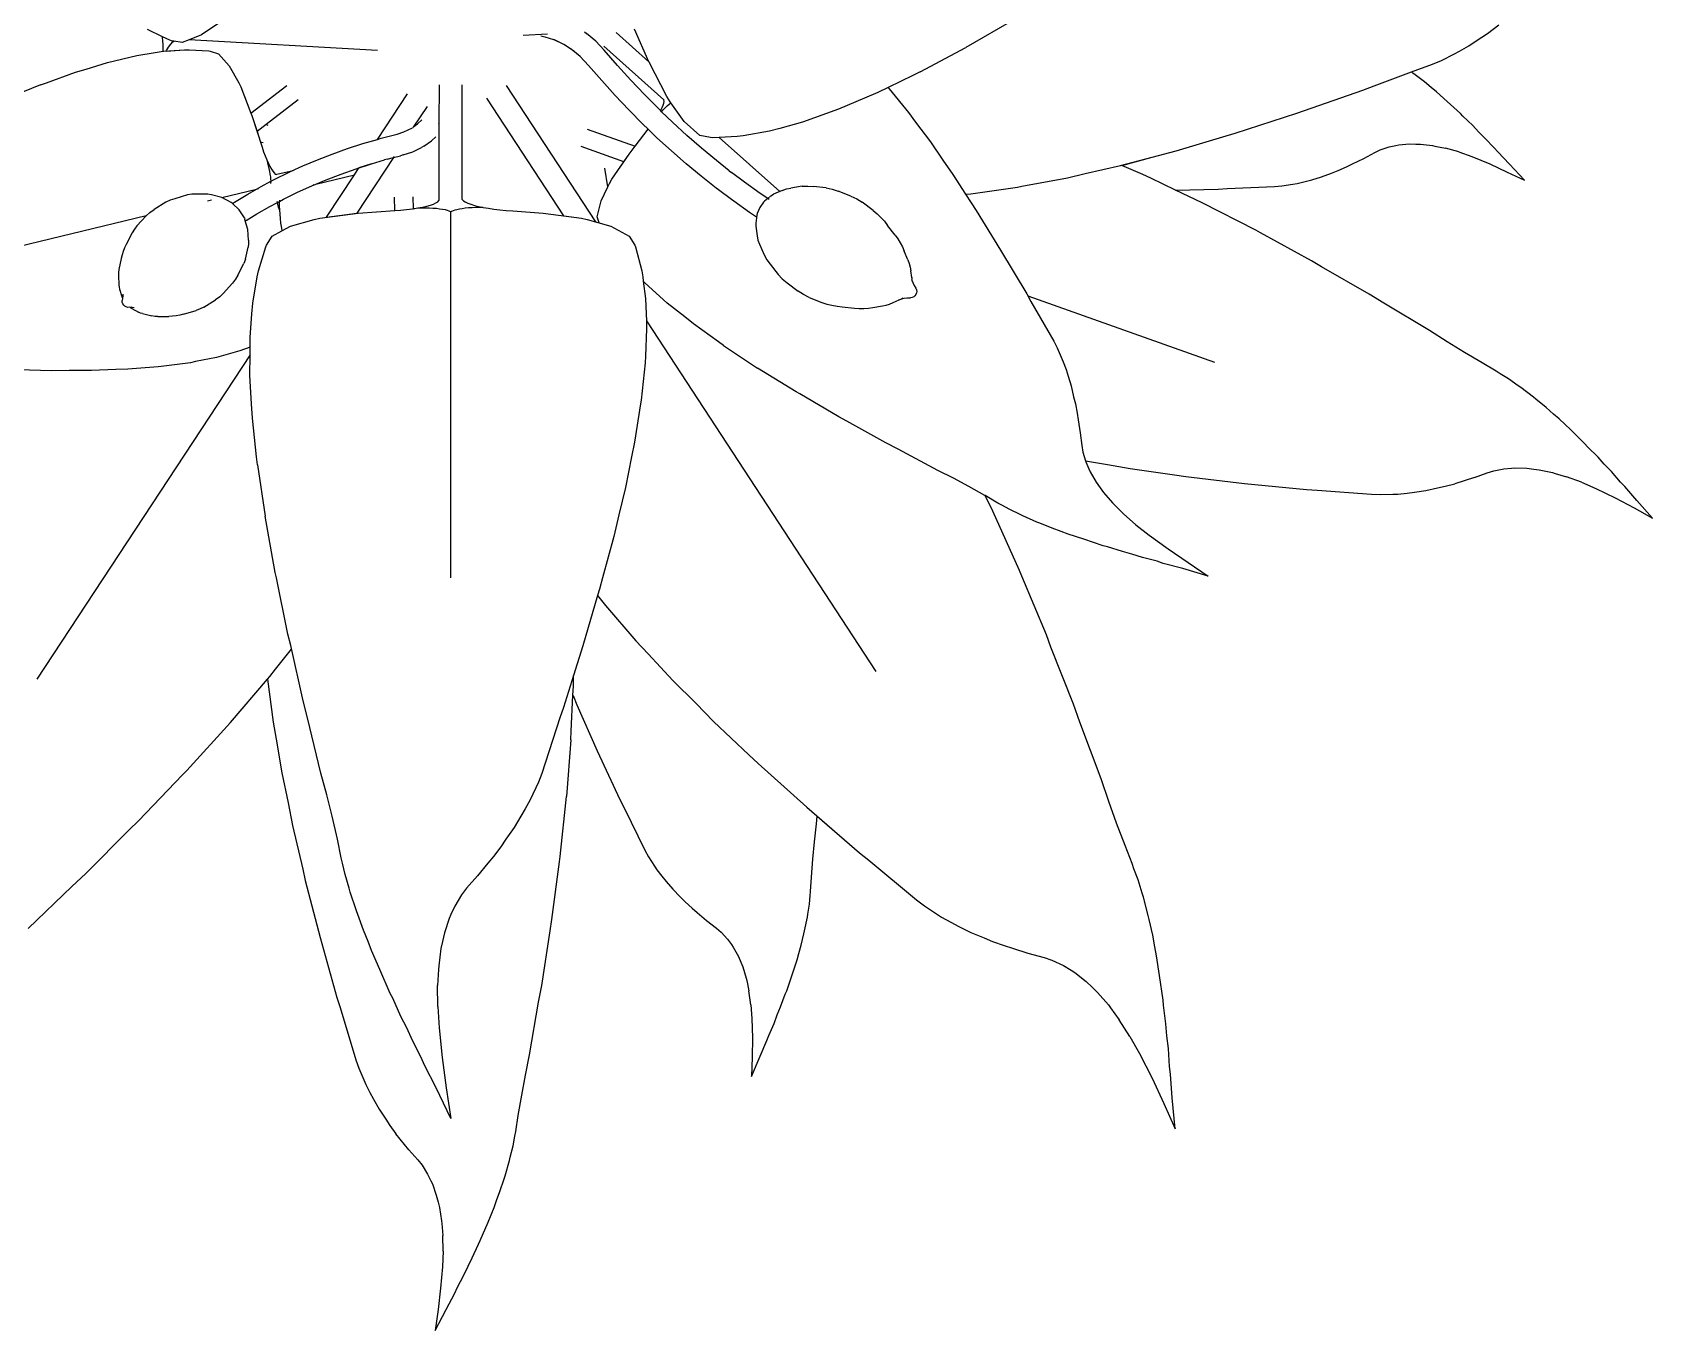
# Model space of a CAD drawing. Header units: metres. Extents: x 244.4 to 340.3, y -4.1 to 64.3.
# Drawn here: x 244.8706 to 245.3654, y 32.6021 to 32.9986 of the extents above; entities that cross this region are included whole.
import ezdxf

# ---------------------------------------------------------------- set-up
doc = ezdxf.new("R2010")
doc.units = ezdxf.units.M
doc.layers.add('Edges', color=7, linetype='Continuous')

msp = doc.modelspace()

# ---------------------------------------------------------------- linework, layer by layer
at = {"layer": 'Edges'}
for p, q in [((244.92852, 33.00206), (244.92232, 32.99792)), ((245.17085, 33.00282), (245.15566, 32.99406)), ((244.91033, 32.99731), (244.90576, 32.9995)), ((244.91038, 32.99708), (244.91033, 32.99731)), ((244.9126, 32.99623), (244.91033, 32.99731)), ((244.91051, 32.99606), (244.91038, 32.99708)), ((244.92232, 32.99792), (244.91847, 32.99639)), ((245.02791, 32.99809), (245.02046, 32.99767)), ((245.02586, 32.99757), (245.02713, 32.99731)), ((245.02713, 32.99731), (245.02973, 32.99647)), ((245.03291, 32.99495), (245.02973, 32.99647)), ((245.03919, 32.99882), (245.03987, 32.99831)), ((245.04268, 32.99596), (245.03987, 32.99831)), ((245.0589, 32.98961), (245.04892, 32.99856)), ((245.0589, 32.98961), (245.05448, 32.99957)), ((245.31157, 32.99603), (245.31499, 32.9983)), ((245.31499, 32.9983), (245.31846, 33.00094)), ((244.89355, 32.98942), (244.9025, 32.99155)), ((244.9025, 32.99155), (244.90813, 32.99248)), ((244.90813, 32.99248), (244.9106, 32.99285)), ((244.9106, 32.99498), (244.91051, 32.99606)), ((244.91062, 32.99384), (244.9106, 32.99498)), ((244.9106, 32.99285), (244.91062, 32.99384)), ((244.9106, 32.99285), (244.91063, 32.99286)), ((244.91063, 32.99286), (244.91707, 32.9933)), ((244.9115, 32.99292), (244.91707, 32.9933)), ((244.9115, 32.99292), (244.91157, 32.99307)), ((244.91157, 32.99307), (244.91221, 32.99416)), ((244.91221, 32.99416), (244.91288, 32.99506)), ((244.91314, 32.99609), (244.9126, 32.99623)), ((244.91288, 32.99506), (244.91355, 32.99577)), ((244.91385, 32.99598), (244.91314, 32.99609)), ((244.91355, 32.99577), (244.91385, 32.99598)), ((244.91638, 32.99556), (244.91385, 32.99598)), ((244.91847, 32.99639), (244.91638, 32.99556)), ((244.91707, 32.9933), (244.9185, 32.99331)), ((244.976, 32.9931), (244.91847, 32.99639)), ((244.9185, 32.99331), (244.92452, 32.99298)), ((244.92452, 32.99298), (244.92495, 32.99289)), ((244.92495, 32.99289), (244.92742, 32.99212)), ((244.92742, 32.99212), (244.93076, 32.98837)), ((245.03291, 32.99495), (245.03003, 32.99633)), ((245.03052, 32.99616), (245.03003, 32.99633)), ((245.03556, 32.99323), (245.03291, 32.99495)), ((245.03794, 32.99125), (245.0352, 32.99354)), ((245.03794, 32.99125), (245.03556, 32.99323)), ((245.03588, 32.99303), (245.03556, 32.99323)), ((245.04525, 32.99324), (245.04268, 32.99596)), ((245.04519, 32.9944), (245.06343, 32.97801)), ((245.04928, 32.98857), (245.04525, 32.99324)), ((245.14171, 32.98657), (245.15566, 32.99406)), ((245.30093, 32.99005), (245.3049, 32.99207)), ((245.3049, 32.99207), (245.30646, 32.99288)), ((245.30646, 32.99288), (245.30928, 32.99453)), ((245.30928, 32.99453), (245.31157, 32.99603)), ((244.88378, 32.98644), (244.88706, 32.98743)), ((244.88706, 32.98743), (244.89355, 32.98942)), ((244.93076, 32.98837), (244.93367, 32.98326)), ((245.04048, 32.98856), (245.03794, 32.99125)), ((245.0445, 32.9839), (245.04048, 32.98856)), ((245.05338, 32.98404), (245.04928, 32.98857)), ((245.05895, 32.98949), (245.0589, 32.98961)), ((245.06436, 32.97902), (245.05895, 32.98949)), ((245.29174, 32.98654), (245.29815, 32.98889)), ((245.29815, 32.98889), (245.30093, 32.99005)), ((244.87313, 32.98262), (244.86157, 32.97795)), ((244.87313, 32.98262), (244.87497, 32.98326)), ((244.87497, 32.98326), (244.88378, 32.98644)), ((244.93367, 32.98326), (244.93432, 32.98196)), ((244.93432, 32.98196), (244.93739, 32.97399)), ((244.93739, 32.97399), (244.94833, 32.98245)), ((244.99481, 32.98266), (244.99477, 32.97077)), ((245.0019, 32.94761), (245.0019, 32.98266)), ((245.01534, 32.98241), (245.04263, 32.94076)), ((245.04861, 32.97936), (245.0445, 32.9839)), ((245.05754, 32.97963), (245.05338, 32.98404)), ((245.13195, 32.98183), (245.12879, 32.98028)), ((245.13947, 32.98551), (245.13195, 32.98183)), ((245.13195, 32.98183), (245.13232, 32.98136)), ((245.14171, 32.98657), (245.13947, 32.98551)), ((245.27695, 32.98103), (245.28036, 32.98236)), ((245.28036, 32.98236), (245.29174, 32.98654)), ((245.29218, 32.98622), (245.29174, 32.98654)), ((245.29287, 32.98567), (245.29218, 32.98622)), ((245.29577, 32.98349), (245.29287, 32.98567)), ((245.29778, 32.98177), (245.29577, 32.98349)), ((245.29937, 32.98051), (245.29778, 32.98177)), ((244.95175, 32.97803), (244.94198, 32.97047)), ((244.97605, 32.96596), (244.98522, 32.97991)), ((245.03292, 32.94261), (245.00941, 32.97853)), ((245.05279, 32.97494), (245.04861, 32.97936)), ((245.06179, 32.97535), (245.05754, 32.97963)), ((245.0633, 32.97639), (245.06349, 32.977)), ((245.06343, 32.97801), (245.06348, 32.97791)), ((245.06356, 32.97751), (245.06348, 32.97791)), ((245.06349, 32.977), (245.06356, 32.97751)), ((245.06536, 32.97745), (245.06436, 32.97902)), ((245.06453, 32.9762), (245.06511, 32.97673)), ((245.06511, 32.97673), (245.06559, 32.97713)), ((245.06559, 32.97713), (245.06536, 32.97745)), ((245.06972, 32.97141), (245.06559, 32.97713)), ((245.12478, 32.97859), (245.11685, 32.97519)), ((245.12879, 32.98028), (245.12478, 32.97859)), ((245.13232, 32.98136), (245.13821, 32.97415)), ((245.2568, 32.97401), (245.27695, 32.98103)), ((245.30266, 32.97755), (245.29937, 32.98051)), ((245.3067, 32.97383), (245.30266, 32.97755)), ((244.93739, 32.97399), (244.93766, 32.9733)), ((244.93766, 32.9733), (244.93924, 32.96835)), ((244.93766, 32.9733), (244.94076, 32.96359)), ((244.99114, 32.97602), (244.98696, 32.96965)), ((244.98827, 32.97067), (244.98956, 32.9719)), ((245.05704, 32.97065), (245.05279, 32.97494)), ((245.0625, 32.97467), (245.06179, 32.97535)), ((245.0625, 32.97467), (245.06259, 32.97484)), ((245.06277, 32.97441), (245.0625, 32.97467)), ((245.06259, 32.97484), (245.063, 32.97566)), ((245.06277, 32.97441), (245.06328, 32.97497)), ((245.06611, 32.9712), (245.06277, 32.97441)), ((245.063, 32.97566), (245.0633, 32.97639)), ((245.06328, 32.97497), (245.06391, 32.97561)), ((245.06391, 32.97561), (245.06453, 32.9762)), ((245.11685, 32.97519), (245.10585, 32.97126)), ((245.13821, 32.97415), (245.14032, 32.97122)), ((245.2379, 32.96782), (245.2568, 32.97401)), ((245.30749, 32.97301), (245.3067, 32.97383)), ((245.31049, 32.97015), (245.30749, 32.97301)), ((244.94198, 32.97047), (244.93924, 32.96835)), ((244.93924, 32.96835), (244.94027, 32.96514)), ((244.94198, 32.97047), (244.94254, 32.97033)), ((244.97717, 32.96629), (244.98206, 32.96757)), ((244.98206, 32.96757), (244.98411, 32.96825)), ((244.98411, 32.96825), (244.98669, 32.96951)), ((244.98692, 32.96958), (244.98681, 32.96941)), ((244.98709, 32.96985), (244.98827, 32.97067)), ((244.9948, 32.97067), (244.99477, 32.97077)), ((244.9948, 32.97067), (244.99478, 32.94747)), ((245.04008, 32.96906), (245.0547, 32.96386)), ((245.0547, 32.96386), (245.05872, 32.96904)), ((245.05872, 32.96904), (245.05704, 32.97065)), ((245.05872, 32.96904), (245.05879, 32.96914)), ((245.06137, 32.96648), (245.05872, 32.96904)), ((245.0705, 32.96717), (245.06611, 32.9712)), ((245.07447, 32.96712), (245.06972, 32.97141)), ((245.07497, 32.96327), (245.0705, 32.96717)), ((245.07768, 32.9665), (245.07447, 32.96712)), ((245.08588, 32.96685), (245.08041, 32.96656)), ((245.08769, 32.96706), (245.08588, 32.96685)), ((245.09576, 32.9685), (245.08769, 32.96706)), ((245.09887, 32.96933), (245.09576, 32.9685)), ((245.10585, 32.97126), (245.09887, 32.96933)), ((245.14032, 32.97122), (245.14485, 32.96524)), ((245.23412, 32.96674), (245.2379, 32.96782)), ((245.31226, 32.96823), (245.31049, 32.97015)), ((245.31431, 32.96626), (245.31226, 32.96823)), ((244.94113, 32.96492), (244.94027, 32.96514)), ((244.94076, 32.96359), (244.94125, 32.96219)), ((244.94125, 32.96219), (244.94173, 32.96089)), ((244.96221, 32.96149), (244.96684, 32.96313)), ((244.96684, 32.96313), (244.97155, 32.96465)), ((244.97155, 32.96465), (244.97605, 32.96596)), ((244.97605, 32.96596), (244.97717, 32.96629)), ((244.98389, 32.96121), (244.9868, 32.96214)), ((244.9868, 32.96214), (244.98944, 32.96343)), ((244.99016, 32.96388), (244.98944, 32.96343)), ((244.99016, 32.96388), (244.99252, 32.96552)), ((244.99252, 32.96552), (244.9938, 32.96675)), ((245.05126, 32.95915), (245.0382, 32.9638)), ((245.05284, 32.96145), (245.0547, 32.96386)), ((245.06578, 32.96244), (245.06137, 32.96648)), ((245.07026, 32.95853), (245.06578, 32.96244)), ((245.07951, 32.9595), (245.07497, 32.96327)), ((245.07824, 32.96644), (245.07768, 32.9665)), ((245.08041, 32.96656), (245.07824, 32.96644)), ((245.08041, 32.96656), (245.09885, 32.95001)), ((245.14485, 32.96524), (245.14865, 32.95962)), ((245.21255, 32.96056), (245.21995, 32.96246)), ((245.21995, 32.96246), (245.23412, 32.96674)), ((245.27719, 32.96008), (245.28054, 32.96193)), ((245.28054, 32.96193), (245.28226, 32.96273)), ((245.28226, 32.96273), (245.28501, 32.96366)), ((245.28501, 32.96366), (245.28702, 32.96411)), ((245.28702, 32.96411), (245.28795, 32.96428)), ((245.28795, 32.96428), (245.29117, 32.96456)), ((245.29117, 32.96456), (245.2931, 32.96454)), ((245.2931, 32.96454), (245.29458, 32.96449)), ((245.29458, 32.96449), (245.2982, 32.96407)), ((245.2982, 32.96407), (245.29896, 32.96392)), ((245.29896, 32.96392), (245.30212, 32.96327)), ((245.30623, 32.96211), (245.30212, 32.96327)), ((245.30623, 32.96211), (245.31021, 32.96069)), ((245.31699, 32.96333), (245.31431, 32.96626)), ((245.31818, 32.96218), (245.31699, 32.96333)), ((245.32167, 32.95837), (245.31818, 32.96218)), ((244.94173, 32.96089), (244.94222, 32.9597)), ((244.94222, 32.9597), (244.9427, 32.95862)), ((244.94222, 32.9597), (244.94246, 32.95882)), ((244.94246, 32.95882), (244.94268, 32.95792)), ((244.94268, 32.95792), (244.94288, 32.95703)), ((244.9427, 32.95862), (244.94316, 32.95768)), ((244.94288, 32.95703), (244.94306, 32.95615)), ((244.94316, 32.95768), (244.94361, 32.95687)), ((244.94961, 32.95622), (244.95324, 32.95787)), ((244.95324, 32.95787), (244.95768, 32.95974)), ((244.95768, 32.95974), (244.96221, 32.96149)), ((244.96489, 32.95538), (244.9695, 32.95701)), ((244.96895, 32.95514), (244.97035, 32.95728)), ((244.9695, 32.95701), (244.97421, 32.95852)), ((244.98089, 32.9604), (244.96973, 32.94339)), ((244.97421, 32.95852), (244.97035, 32.95728)), ((244.97421, 32.95852), (244.97819, 32.95969)), ((244.979, 32.95992), (244.97819, 32.95969)), ((244.979, 32.95992), (244.98089, 32.9604)), ((244.98089, 32.9604), (244.98308, 32.96097)), ((244.98112, 32.96074), (244.98089, 32.9604)), ((244.98389, 32.96121), (244.98308, 32.96097)), ((245.04635, 32.95142), (245.04549, 32.95714)), ((245.04759, 32.95379), (245.05284, 32.96145)), ((245.05039, 32.95788), (245.05126, 32.95915)), ((245.05126, 32.95915), (245.05284, 32.96145)), ((245.07482, 32.95475), (245.07026, 32.95853)), ((245.08345, 32.95636), (245.07951, 32.9595)), ((245.14865, 32.95962), (245.15173, 32.95528)), ((245.19209, 32.9555), (245.20291, 32.95793)), ((245.20291, 32.95793), (245.21255, 32.96056)), ((245.2033, 32.95803), (245.21255, 32.96056)), ((245.20971, 32.9552), (245.2033, 32.95803)), ((245.26939, 32.95643), (245.27198, 32.95754)), ((245.27198, 32.95754), (245.2738, 32.95844)), ((245.2738, 32.95844), (245.27719, 32.96008)), ((245.31021, 32.96069), (245.31567, 32.95845)), ((245.31567, 32.95845), (245.32103, 32.95599)), ((245.32631, 32.95345), (245.32167, 32.95837)), ((244.94046, 32.95159), (244.9434, 32.95318)), ((244.94306, 32.95615), (244.94319, 32.95531)), ((244.94319, 32.95531), (244.9433, 32.95452)), ((244.9433, 32.95452), (244.94337, 32.95381)), ((244.94337, 32.95381), (244.9434, 32.95318)), ((244.94339, 32.95265), (244.94337, 32.95251)), ((244.9434, 32.95295), (244.94339, 32.95265)), ((244.9434, 32.95318), (244.94462, 32.9538)), ((244.9434, 32.95318), (244.9434, 32.95315)), ((244.94361, 32.95687), (244.94404, 32.95621)), ((244.94404, 32.95621), (244.94444, 32.95571)), ((244.94444, 32.95571), (244.94482, 32.95537)), ((244.94462, 32.9538), (244.94888, 32.95589)), ((244.94482, 32.95537), (244.9452, 32.9552)), ((244.94531, 32.95519), (244.9452, 32.9552)), ((244.95022, 32.95637), (244.94531, 32.95519)), ((244.94888, 32.95589), (244.94961, 32.95622)), ((244.95594, 32.95177), (244.95718, 32.95229)), ((244.95641, 32.95211), (244.95652, 32.95213)), ((244.95718, 32.95229), (244.96895, 32.95514)), ((244.95718, 32.95229), (244.96037, 32.95363)), ((244.96037, 32.95363), (244.96489, 32.95538)), ((244.96042, 32.94216), (244.96895, 32.95514)), ((245.04635, 32.95142), (245.04688, 32.95252)), ((245.04688, 32.95252), (245.04759, 32.95379)), ((245.07944, 32.95109), (245.07482, 32.95475)), ((245.08345, 32.95636), (245.08413, 32.95585)), ((245.08814, 32.95284), (245.08413, 32.95585)), ((245.0929, 32.94944), (245.08814, 32.95284)), ((245.15173, 32.95528), (245.15563, 32.94921)), ((245.17278, 32.95163), (245.18675, 32.95423)), ((245.18675, 32.95423), (245.19209, 32.9555)), ((245.2122, 32.95411), (245.20971, 32.9552)), ((245.21975, 32.95049), (245.2122, 32.95411)), ((245.25222, 32.95172), (245.25558, 32.95227)), ((245.25558, 32.95227), (245.25689, 32.9525)), ((245.25689, 32.9525), (245.25931, 32.95306)), ((245.25931, 32.95306), (245.26131, 32.95364)), ((245.26131, 32.95364), (245.26429, 32.95452)), ((245.26429, 32.95452), (245.26738, 32.95568)), ((245.26738, 32.95568), (245.26939, 32.95643)), ((245.32103, 32.95599), (245.32631, 32.95345)), ((244.91274, 32.9474), (244.91141, 32.94675)), ((244.91417, 32.94785), (244.91274, 32.9474)), ((244.918, 32.94898), (244.91417, 32.94785)), ((244.91931, 32.94918), (244.918, 32.94898)), ((244.92313, 32.94926), (244.91931, 32.94918)), ((244.92422, 32.94923), (244.92313, 32.94926)), ((244.92412, 32.94717), (244.92534, 32.94747)), ((244.92528, 32.94898), (244.92422, 32.94923)), ((244.92845, 32.94821), (244.92528, 32.94898)), ((244.92845, 32.94821), (244.93904, 32.95078)), ((244.93133, 32.94664), (244.92845, 32.94821)), ((244.9324, 32.94682), (244.93638, 32.94926)), ((244.93638, 32.94926), (244.93904, 32.95078)), ((244.93904, 32.95078), (244.94046, 32.95159)), ((244.93904, 32.95078), (244.93973, 32.95094)), ((244.94544, 32.94669), (244.94535, 32.947)), ((244.94544, 32.94669), (244.94606, 32.94702)), ((244.94606, 32.94702), (244.94604, 32.94659)), ((244.94606, 32.94702), (244.94735, 32.94771)), ((244.94608, 32.94742), (244.94606, 32.94702)), ((244.94735, 32.94771), (244.9516, 32.9498)), ((244.9516, 32.9498), (244.95594, 32.95177)), ((244.9813, 32.94424), (244.98119, 32.94828)), ((244.98677, 32.94844), (244.98687, 32.94479)), ((244.99441, 32.94692), (244.99474, 32.94734)), ((244.99478, 32.94747), (244.99474, 32.94734)), ((245.00221, 32.94728), (245.0019, 32.94761)), ((245.00227, 32.94722), (245.00221, 32.94728)), ((245.00227, 32.94722), (245.00283, 32.94685)), ((245.04312, 32.94235), (245.04432, 32.94723)), ((245.04432, 32.94723), (245.04635, 32.95142)), ((245.08012, 32.95058), (245.07944, 32.95109)), ((245.08415, 32.94756), (245.08012, 32.95058)), ((245.08483, 32.94705), (245.08415, 32.94756)), ((245.0896, 32.94365), (245.08483, 32.94705)), ((245.09519, 32.9479), (245.0929, 32.94944)), ((245.09392, 32.94676), (245.09424, 32.94713)), ((245.09519, 32.9479), (245.09424, 32.94713)), ((245.09617, 32.94869), (245.09519, 32.9479)), ((245.09561, 32.94762), (245.09519, 32.9479)), ((245.09617, 32.94869), (245.09698, 32.94918)), ((245.09962, 32.95036), (245.09698, 32.94918)), ((245.09962, 32.95036), (245.09885, 32.95001)), ((245.09893, 32.94993), (245.09885, 32.95001)), ((245.09962, 32.95036), (245.1009, 32.95081)), ((245.1009, 32.95081), (245.10224, 32.95106)), ((245.10575, 32.95162), (245.10224, 32.95106)), ((245.10575, 32.95162), (245.10741, 32.9517)), ((245.10741, 32.9517), (245.10909, 32.95155)), ((245.11306, 32.95113), (245.10909, 32.95155)), ((245.11306, 32.95113), (245.11489, 32.95075)), ((245.11489, 32.95075), (245.11667, 32.95016)), ((245.1206, 32.94862), (245.11667, 32.95016)), ((245.1206, 32.94862), (245.12236, 32.9478)), ((245.12236, 32.9478), (245.12402, 32.9468)), ((245.15563, 32.94921), (245.15718, 32.94934)), ((245.15563, 32.94921), (245.15731, 32.94659)), ((245.15718, 32.94934), (245.17145, 32.95136)), ((245.17145, 32.95136), (245.17278, 32.95163)), ((245.21975, 32.95049), (245.2327, 32.95077)), ((245.22786, 32.9466), (245.21975, 32.95049)), ((245.2327, 32.95077), (245.23551, 32.95094)), ((245.23551, 32.95094), (245.24993, 32.95152)), ((245.24993, 32.95152), (245.25222, 32.95172)), ((244.90542, 32.94265), (244.85766, 32.93109)), ((244.9054, 32.94263), (244.90252, 32.93952)), ((244.9054, 32.94263), (244.90542, 32.94265)), ((244.90542, 32.94265), (244.90654, 32.94366)), ((244.90654, 32.94366), (244.90782, 32.94453)), ((244.91141, 32.94675), (244.90782, 32.94453)), ((244.93168, 32.94645), (244.93133, 32.94664)), ((244.93173, 32.9464), (244.93168, 32.94645)), ((244.93173, 32.9464), (244.9324, 32.94682)), ((244.9338, 32.94445), (244.93173, 32.9464)), ((244.93536, 32.94198), (244.9338, 32.94445)), ((244.93588, 32.94119), (244.93913, 32.94318)), ((244.93913, 32.94318), (244.94319, 32.9455)), ((244.94319, 32.9455), (244.94544, 32.94669)), ((244.9456, 32.94617), (244.94544, 32.94669)), ((244.94584, 32.9453), (244.9456, 32.94617)), ((244.94607, 32.94442), (244.94584, 32.9453)), ((244.94604, 32.94659), (244.94603, 32.94556)), ((244.94603, 32.94556), (244.94607, 32.94442)), ((244.94607, 32.94442), (244.94615, 32.94316)), ((244.94615, 32.94316), (244.94628, 32.94181)), ((244.95845, 32.9419), (244.97015, 32.94344)), ((244.96042, 32.94216), (244.96973, 32.94339)), ((244.96973, 32.94339), (244.97015, 32.94344)), ((244.97015, 32.94344), (244.9813, 32.94424)), ((244.9813, 32.94424), (244.98305, 32.94437)), ((244.98305, 32.94437), (244.98492, 32.94455)), ((244.98492, 32.94455), (244.98667, 32.94476)), ((244.98667, 32.94476), (244.98829, 32.94501)), ((244.98687, 32.94479), (244.98829, 32.94501)), ((244.98829, 32.94501), (244.98976, 32.94527)), ((244.98829, 32.94501), (244.98945, 32.94504)), ((244.98945, 32.94504), (244.99062, 32.94505)), ((244.98976, 32.94527), (244.99107, 32.94557)), ((244.99062, 32.94505), (244.99178, 32.94503)), ((244.99107, 32.94557), (244.9922, 32.94588)), ((244.99178, 32.94503), (244.99292, 32.94498)), ((244.9922, 32.94588), (244.99314, 32.94621)), ((244.99292, 32.94498), (244.994, 32.9449)), ((244.99314, 32.94621), (244.99388, 32.94656)), ((244.99388, 32.94656), (244.99441, 32.94692)), ((244.994, 32.9449), (244.995, 32.94479)), ((244.995, 32.94479), (244.99591, 32.94466)), ((244.99591, 32.94466), (244.99669, 32.94451)), ((244.99669, 32.94451), (244.99734, 32.94435)), ((244.99734, 32.94435), (244.99784, 32.94416)), ((244.99784, 32.94416), (244.99818, 32.94397)), ((244.99818, 32.94397), (244.99835, 32.94377)), ((244.99866, 32.94396), (244.99835, 32.94377)), ((244.99835, 32.94377), (244.99835, 32.83208)), ((244.99909, 32.94415), (244.99866, 32.94396)), ((244.99963, 32.94433), (244.99909, 32.94415)), ((245.00029, 32.94449), (244.99963, 32.94433)), ((245.00105, 32.94464), (245.00029, 32.94449)), ((245.0019, 32.94478), (245.00105, 32.94464)), ((245.00283, 32.9449), (245.0019, 32.94478)), ((245.00283, 32.94685), (245.00357, 32.94649)), ((245.00384, 32.945), (245.00283, 32.9449)), ((245.00357, 32.94649), (245.0045, 32.94614)), ((245.0049, 32.94508), (245.00384, 32.945)), ((245.0045, 32.94614), (245.00561, 32.94581)), ((245.00601, 32.94514), (245.0049, 32.94508)), ((245.00561, 32.94581), (245.00688, 32.94549)), ((245.00715, 32.94518), (245.00601, 32.94514)), ((245.00688, 32.94549), (245.0083, 32.9452)), ((245.0083, 32.9452), (245.00715, 32.94518)), ((245.0083, 32.9452), (245.00988, 32.94492)), ((245.00988, 32.94492), (245.01158, 32.94468)), ((245.01158, 32.94468), (245.0134, 32.94445)), ((245.0134, 32.94445), (245.01533, 32.94426)), ((245.01533, 32.94426), (245.01735, 32.9441)), ((245.01735, 32.9441), (245.0266, 32.94344)), ((245.0266, 32.94344), (245.03829, 32.9419)), ((245.03292, 32.94261), (245.03829, 32.9419)), ((245.04371, 32.94045), (245.04312, 32.94235)), ((245.09176, 32.94219), (245.0896, 32.94365)), ((245.09184, 32.94282), (245.09153, 32.94036)), ((245.09184, 32.94282), (245.09176, 32.94219)), ((245.09188, 32.94211), (245.09176, 32.94219)), ((245.09199, 32.94329), (245.09184, 32.94282)), ((245.09273, 32.94515), (245.09199, 32.94329)), ((245.09392, 32.94676), (245.09273, 32.94515)), ((245.12741, 32.94426), (245.12402, 32.9468)), ((245.12741, 32.94426), (245.12861, 32.94322)), ((245.12861, 32.94322), (245.12974, 32.94211)), ((245.12974, 32.94211), (245.1308, 32.94094)), ((245.15731, 32.94659), (245.15888, 32.94427)), ((245.15888, 32.94427), (245.16632, 32.93217)), ((245.24421, 32.93818), (245.22786, 32.9466)), ((244.90114, 32.93742), (244.89927, 32.93382)), ((244.90179, 32.93849), (244.90114, 32.93742)), ((244.90252, 32.93952), (244.90179, 32.93849)), ((244.93536, 32.94198), (244.93548, 32.94161)), ((244.93566, 32.94105), (244.93548, 32.94161)), ((244.93588, 32.94119), (244.93566, 32.94105)), ((244.93647, 32.93848), (244.93566, 32.94105)), ((244.93662, 32.93522), (244.93647, 32.93848)), ((244.94384, 32.93642), (244.9468, 32.93799)), ((244.94628, 32.94181), (244.94645, 32.94038)), ((244.94645, 32.94038), (244.94666, 32.93886)), ((244.94666, 32.93886), (244.9468, 32.93799)), ((244.9468, 32.93799), (244.94948, 32.93943)), ((244.94948, 32.93943), (244.95665, 32.94149)), ((244.95665, 32.94149), (244.95845, 32.9419)), ((245.03829, 32.9419), (245.0401, 32.94149)), ((245.0401, 32.94149), (245.04726, 32.93943)), ((245.04371, 32.94045), (245.04726, 32.93943)), ((245.04726, 32.93943), (245.0529, 32.93642)), ((245.09153, 32.94036), (245.09155, 32.93941)), ((245.09155, 32.93941), (245.09193, 32.93655)), ((245.1308, 32.94094), (245.13179, 32.9397)), ((245.13411, 32.93673), (245.13179, 32.9397)), ((245.24566, 32.93737), (245.24421, 32.93818)), ((245.26121, 32.92888), (245.24566, 32.93737)), ((244.89876, 32.9328), (244.89834, 32.93176)), ((244.89927, 32.93382), (244.89876, 32.9328)), ((244.93568, 32.92933), (244.93649, 32.93306)), ((244.93666, 32.93413), (244.93649, 32.93306)), ((244.93662, 32.93522), (244.93666, 32.93413)), ((244.93972, 32.92577), (244.94192, 32.9331)), ((244.94192, 32.9331), (244.94216, 32.9336)), ((244.94216, 32.9336), (244.94384, 32.93642)), ((245.0529, 32.93642), (245.05458, 32.9336)), ((245.05458, 32.9336), (245.05482, 32.9331)), ((245.05482, 32.9331), (245.05674, 32.92577)), ((245.09193, 32.93655), (245.09222, 32.93522)), ((245.09222, 32.93522), (245.09272, 32.93395)), ((245.09272, 32.93395), (245.09409, 32.93067)), ((245.13411, 32.93673), (245.13492, 32.93557)), ((245.13492, 32.93557), (245.13566, 32.93437)), ((245.13566, 32.93437), (245.13631, 32.93312)), ((245.13631, 32.93312), (245.13689, 32.93183)), ((245.16632, 32.93217), (245.17427, 32.9188)), ((244.89775, 32.92958), (244.89703, 32.92626)), ((244.898, 32.93069), (244.89775, 32.92958)), ((244.89834, 32.93176), (244.898, 32.93069)), ((244.93339, 32.92453), (244.93524, 32.92807)), ((244.93568, 32.92933), (244.93524, 32.92807)), ((245.09409, 32.93067), (245.0949, 32.92922)), ((245.0949, 32.92922), (245.09591, 32.92787)), ((245.09591, 32.92787), (245.09836, 32.92472)), ((245.13801, 32.92913), (245.13689, 32.93183)), ((245.13801, 32.92913), (245.1384, 32.92805)), ((245.1384, 32.92805), (245.13869, 32.92694)), ((245.26429, 32.92707), (245.26121, 32.92888)), ((244.89691, 32.92535), (244.89689, 32.92443)), ((244.89689, 32.92443), (244.89703, 32.9215)), ((244.89703, 32.92626), (244.89691, 32.92535)), ((244.93268, 32.92322), (244.93179, 32.92203)), ((244.93339, 32.92453), (244.93268, 32.92322)), ((244.93793, 32.91592), (244.9393, 32.924)), ((244.9393, 32.924), (244.93972, 32.92577)), ((245.05674, 32.92577), (245.05701, 32.924)), ((245.05701, 32.924), (245.05719, 32.92267)), ((245.05771, 32.92213), (245.05719, 32.92267)), ((245.05719, 32.92267), (245.05788, 32.9174)), ((245.09836, 32.92472), (245.09965, 32.92336)), ((245.09965, 32.92336), (245.10109, 32.92216)), ((245.13869, 32.92694), (245.13889, 32.92582)), ((245.13917, 32.9238), (245.13889, 32.92582)), ((245.13909, 32.92385), (245.13917, 32.92323)), ((245.13917, 32.9238), (245.13921, 32.92323)), ((245.13925, 32.92305), (245.13917, 32.92323)), ((245.13925, 32.92305), (245.13923, 32.923)), ((245.13923, 32.923), (245.13928, 32.92242)), ((245.13923, 32.923), (245.13948, 32.92227)), ((245.13948, 32.92227), (245.13979, 32.9215)), ((245.13948, 32.92227), (245.13992, 32.92135)), ((245.27889, 32.91869), (245.26429, 32.92707)), ((244.89703, 32.9215), (244.89709, 32.92085)), ((244.89709, 32.92085), (244.89724, 32.92022)), ((244.89724, 32.92022), (244.89796, 32.91796)), ((244.89796, 32.91796), (244.8981, 32.91766)), ((244.8982, 32.91739), (244.89807, 32.91674)), ((244.8981, 32.91766), (244.89822, 32.91746)), ((244.89822, 32.91746), (244.8982, 32.91739)), ((244.89821, 32.91815), (244.89826, 32.91804)), ((244.89822, 32.91746), (244.8983, 32.91784)), ((244.89824, 32.91869), (244.89826, 32.91804)), ((244.89826, 32.91804), (244.89825, 32.91792)), ((244.89825, 32.91792), (244.8983, 32.91784)), ((244.92783, 32.91784), (244.92659, 32.91692)), ((244.92892, 32.91893), (244.92783, 32.91784)), ((244.92892, 32.91893), (244.93179, 32.92203)), ((245.06453, 32.91597), (245.05771, 32.92213)), ((245.05788, 32.9174), (245.05806, 32.91271)), ((245.10109, 32.92216), (245.10447, 32.91963)), ((245.10609, 32.91857), (245.10447, 32.91963)), ((245.10782, 32.91769), (245.10609, 32.91857)), ((245.10782, 32.91769), (245.11176, 32.91614)), ((245.13603, 32.91726), (245.13606, 32.9173)), ((245.13606, 32.9173), (245.13658, 32.91756)), ((245.13606, 32.9173), (245.13683, 32.91749)), ((245.13683, 32.91749), (245.13758, 32.91761)), ((245.13683, 32.91749), (245.13783, 32.91758)), ((245.13783, 32.91758), (245.13883, 32.9176)), ((245.13931, 32.91768), (245.13883, 32.9176)), ((245.13976, 32.91788), (245.13931, 32.91768)), ((245.14015, 32.91819), (245.13976, 32.91788)), ((245.13992, 32.92135), (245.14044, 32.92048)), ((245.14045, 32.91859), (245.14015, 32.91819)), ((245.14044, 32.92048), (245.14063, 32.92003)), ((245.14063, 32.91905), (245.14045, 32.91859)), ((245.14063, 32.92003), (245.14069, 32.91954)), ((245.14069, 32.91954), (245.14063, 32.91905)), ((245.17427, 32.9188), (245.17461, 32.91819)), ((245.17427, 32.9188), (245.17555, 32.91646)), ((245.17461, 32.91819), (245.23161, 32.89789)), ((245.28331, 32.91598), (245.27889, 32.91869)), ((244.89809, 32.91625), (244.89807, 32.91674)), ((244.89824, 32.91578), (244.89809, 32.91625)), ((244.89851, 32.91536), (244.89824, 32.91578)), ((244.89887, 32.91502), (244.89851, 32.91536)), ((244.89931, 32.91478), (244.89887, 32.91502)), ((244.89978, 32.91466), (244.89931, 32.91478)), ((244.90044, 32.91467), (244.89978, 32.91466)), ((244.90109, 32.91461), (244.90044, 32.91467)), ((244.90046, 32.91473), (244.90054, 32.91466)), ((244.90054, 32.91466), (244.90069, 32.91452)), ((244.90096, 32.91432), (244.90069, 32.91452)), ((244.9007, 32.9148), (244.90097, 32.91462)), ((244.90097, 32.91462), (244.90076, 32.9147)), ((244.90096, 32.91432), (244.90304, 32.91319)), ((244.90173, 32.91446), (244.90109, 32.91461)), ((244.90119, 32.91453), (244.90109, 32.91461)), ((244.90363, 32.91292), (244.90304, 32.91319)), ((244.90426, 32.91274), (244.90363, 32.91292)), ((244.90426, 32.91274), (244.90711, 32.91204)), ((244.91677, 32.91259), (244.91568, 32.91228)), ((244.91677, 32.91259), (244.92066, 32.91374)), ((244.92184, 32.91417), (244.92066, 32.91374)), ((244.92299, 32.91469), (244.92184, 32.91417)), ((244.92299, 32.91469), (244.92659, 32.91692)), ((244.93711, 32.90549), (244.93765, 32.91271)), ((244.93765, 32.91271), (244.93793, 32.91592)), ((245.05806, 32.91271), (245.05814, 32.91055)), ((245.06985, 32.91175), (245.06453, 32.91597)), ((245.11176, 32.91614), (245.11328, 32.91567)), ((245.11328, 32.91567), (245.11481, 32.9153)), ((245.11481, 32.9153), (245.11637, 32.91501)), ((245.11637, 32.91501), (245.11794, 32.91482)), ((245.11794, 32.91482), (245.12169, 32.91442)), ((245.12169, 32.91442), (245.1231, 32.91434)), ((245.1231, 32.91434), (245.12451, 32.91434)), ((245.12451, 32.91434), (245.12592, 32.91445)), ((245.12592, 32.91445), (245.12732, 32.91464)), ((245.12732, 32.91464), (245.1302, 32.9151)), ((245.1302, 32.9151), (245.13133, 32.91535)), ((245.13133, 32.91535), (245.13242, 32.91568)), ((245.13242, 32.91568), (245.13349, 32.9161)), ((245.13349, 32.9161), (245.13534, 32.91693)), ((245.13526, 32.91697), (245.13585, 32.91719)), ((245.13534, 32.91693), (245.13585, 32.91719)), ((245.13585, 32.91719), (245.13603, 32.91726)), ((245.17555, 32.91646), (245.1826, 32.90429)), ((245.2973, 32.90759), (245.28331, 32.91598)), ((244.90801, 32.91189), (244.90711, 32.91204)), ((244.90893, 32.91182), (244.90801, 32.91189)), ((244.90893, 32.91182), (244.91233, 32.9119)), ((244.91346, 32.91193), (244.91233, 32.9119)), ((244.91458, 32.91206), (244.91346, 32.91193)), ((244.91568, 32.91228), (244.91458, 32.91206)), ((245.05822, 32.90807), (245.05786, 32.89977)), ((245.05814, 32.91055), (245.05822, 32.90807)), ((245.05814, 32.91055), (245.12824, 32.80342)), ((245.07252, 32.9096), (245.06985, 32.91175)), ((245.08013, 32.90414), (245.07252, 32.9096)), ((245.3027, 32.90415), (245.2973, 32.90759)), ((244.9371, 32.90253), (244.93398, 32.90133)), ((244.93709, 32.90018), (244.93711, 32.90549)), ((244.9371, 32.90253), (244.93711, 32.90549)), ((245.0817, 32.90299), (245.08013, 32.90414)), ((245.0817, 32.90299), (245.0921, 32.89611)), ((245.1826, 32.90429), (245.18363, 32.9023)), ((245.30794, 32.90091), (245.3027, 32.90415)), ((244.93709, 32.90018), (244.87201, 32.80111)), ((244.91892, 32.89776), (244.90991, 32.89657)), ((244.92048, 32.89808), (244.91892, 32.89776)), ((244.9269, 32.89934), (244.92048, 32.89808)), ((244.93042, 32.90032), (244.9269, 32.89934)), ((244.93398, 32.90133), (244.93042, 32.90032)), ((244.93707, 32.89381), (244.93709, 32.90018)), ((245.05779, 32.89774), (245.05656, 32.88627)), ((245.05786, 32.89977), (245.05779, 32.89774)), ((245.18363, 32.9023), (245.18544, 32.89802)), ((245.18544, 32.89802), (245.18629, 32.89568)), ((245.31333, 32.89767), (245.30794, 32.90091)), ((245.31764, 32.89516), (245.31333, 32.89767)), ((244.87656, 32.89529), (244.86624, 32.89561)), ((244.88188, 32.89537), (244.87656, 32.89529)), ((244.88866, 32.89532), (244.88188, 32.89537)), ((244.89616, 32.89566), (244.88866, 32.89532)), ((244.89977, 32.89575), (244.89616, 32.89566)), ((244.90905, 32.89652), (244.89977, 32.89575)), ((244.90991, 32.89657), (244.90905, 32.89652)), ((244.93759, 32.88519), (244.93707, 32.89381)), ((245.10385, 32.88885), (245.0921, 32.89611)), ((245.18629, 32.89568), (245.18689, 32.89369)), ((245.18689, 32.89369), (245.18782, 32.89065)), ((245.31886, 32.89439), (245.31764, 32.89516)), ((245.32142, 32.8928), (245.31886, 32.89439)), ((245.32436, 32.89073), (245.32142, 32.8928)), ((245.10495, 32.88824), (245.10385, 32.88885)), ((245.11691, 32.88124), (245.10495, 32.88824)), ((245.18782, 32.89065), (245.1886, 32.88737)), ((245.32519, 32.89017), (245.32436, 32.89073)), ((245.32903, 32.88726), (245.32519, 32.89017)), ((244.93782, 32.88085), (244.93759, 32.88519)), ((245.05637, 32.88519), (245.05455, 32.8735)), ((245.05656, 32.88627), (245.05637, 32.88519)), ((245.1886, 32.88737), (245.18913, 32.88521)), ((245.18913, 32.88521), (245.18969, 32.88235)), ((245.32978, 32.88661), (245.32903, 32.88726)), ((245.33294, 32.88406), (245.32978, 32.88661)), ((245.33513, 32.88208), (245.33294, 32.88406)), ((244.93912, 32.86903), (244.93782, 32.88085)), ((245.11938, 32.87992), (245.11691, 32.88124)), ((245.1313, 32.87325), (245.11938, 32.87992)), ((245.18969, 32.88235), (245.19, 32.88028)), ((245.19, 32.88028), (245.19063, 32.87638)), ((245.33685, 32.88062), (245.33513, 32.88208)), ((245.3404, 32.87725), (245.33685, 32.88062)), ((245.05455, 32.8735), (245.05358, 32.86903)), ((245.13506, 32.87133), (245.1313, 32.87325)), ((245.19063, 32.87638), (245.19107, 32.87242)), ((245.34473, 32.87302), (245.3404, 32.87725)), ((245.34557, 32.87209), (245.34473, 32.87302)), ((244.93936, 32.86657), (244.93912, 32.86903)), ((245.05358, 32.86903), (245.05176, 32.85967)), ((245.14709, 32.86484), (245.13506, 32.87133)), ((245.19107, 32.87242), (245.19145, 32.87042)), ((245.19145, 32.87042), (245.19227, 32.86775)), ((245.34877, 32.86886), (245.34557, 32.87209)), ((245.35065, 32.86672), (245.34877, 32.86886)), ((244.93936, 32.86657), (244.94168, 32.8509)), ((245.15191, 32.86244), (245.14709, 32.86484)), ((245.19227, 32.86775), (245.19893, 32.86663)), ((245.19227, 32.86775), (245.19236, 32.86744)), ((245.19236, 32.86744), (245.19322, 32.86538)), ((245.19322, 32.86538), (245.19367, 32.86442)), ((245.19367, 32.86442), (245.19549, 32.8613)), ((245.19893, 32.86663), (245.20587, 32.8654)), ((245.20587, 32.8654), (245.21936, 32.86351)), ((245.21936, 32.86351), (245.22289, 32.86297)), ((245.22289, 32.86297), (245.24077, 32.86089)), ((245.31104, 32.86272), (245.3149, 32.86416)), ((245.3149, 32.86416), (245.31688, 32.86476)), ((245.31688, 32.86476), (245.32001, 32.86536)), ((245.32001, 32.86536), (245.32229, 32.86556)), ((245.32229, 32.86556), (245.32335, 32.86563)), ((245.32335, 32.86563), (245.32697, 32.86551)), ((245.32697, 32.86551), (245.32914, 32.86526)), ((245.32914, 32.86526), (245.33079, 32.86504)), ((245.33079, 32.86504), (245.33482, 32.86418)), ((245.33482, 32.86418), (245.33566, 32.86394)), ((245.33566, 32.86394), (245.33915, 32.86291)), ((245.34367, 32.86125), (245.33915, 32.86291)), ((245.35282, 32.8645), (245.35065, 32.86672)), ((245.35565, 32.86123), (245.35282, 32.8645)), ((245.05176, 32.85967), (245.04968, 32.85131)), ((245.15662, 32.85996), (245.15191, 32.86244)), ((245.16154, 32.85721), (245.15662, 32.85996)), ((245.19549, 32.8613), (245.19674, 32.85952)), ((245.19674, 32.85952), (245.19775, 32.85815)), ((245.19775, 32.85815), (245.2005, 32.85496)), ((245.24077, 32.86089), (245.25972, 32.85907)), ((245.25972, 32.85907), (245.26297, 32.85886)), ((245.26297, 32.85886), (245.27959, 32.85756)), ((245.29042, 32.85789), (245.29273, 32.85821)), ((245.29273, 32.85821), (245.29616, 32.85873)), ((245.29616, 32.85873), (245.29974, 32.85949)), ((245.29974, 32.85949), (245.30205, 32.86)), ((245.30205, 32.86), (245.30503, 32.8608)), ((245.31104, 32.86272), (245.30503, 32.8608)), ((245.34367, 32.86125), (245.34803, 32.85936)), ((245.34803, 32.85936), (245.35395, 32.85647)), ((245.35691, 32.85994), (245.35565, 32.86123)), ((245.36056, 32.8557), (245.35691, 32.85994)), ((245.16159, 32.85718), (245.16154, 32.85721)), ((245.16394, 32.85237), (245.16159, 32.85718)), ((245.16549, 32.8549), (245.16159, 32.85718)), ((245.16666, 32.85428), (245.16549, 32.8549)), ((245.16915, 32.85289), (245.16666, 32.85428)), ((245.2005, 32.85496), (245.20112, 32.85432)), ((245.20112, 32.85432), (245.20382, 32.85163)), ((245.27959, 32.85756), (245.28223, 32.85746)), ((245.28223, 32.85746), (245.28612, 32.85757)), ((245.28612, 32.85757), (245.28762, 32.85764)), ((245.28762, 32.85764), (245.29042, 32.85789)), ((245.35395, 32.85647), (245.35974, 32.85338)), ((245.35974, 32.85338), (245.36541, 32.85023)), ((245.36541, 32.85023), (245.36056, 32.8557)), ((244.94478, 32.83364), (244.94168, 32.8509)), ((245.04968, 32.85131), (245.04819, 32.84472)), ((245.1721, 32.83424), (245.16394, 32.85237)), ((245.17223, 32.85142), (245.16915, 32.85289)), ((245.1731, 32.85098), (245.17223, 32.85142)), ((245.1774, 32.84909), (245.1731, 32.85098)), ((245.1783, 32.84875), (245.1774, 32.84909)), ((245.18204, 32.8472), (245.1783, 32.84875)), ((245.20764, 32.84827), (245.20382, 32.85163)), ((245.20764, 32.84827), (245.21163, 32.84511)), ((245.04819, 32.84472), (245.04471, 32.83208)), ((245.18482, 32.84623), (245.18204, 32.8472)), ((245.18695, 32.84539), (245.18482, 32.84623)), ((245.19169, 32.84381), (245.18695, 32.84539)), ((245.19767, 32.84185), (245.19169, 32.84381)), ((245.21163, 32.84511), (245.21748, 32.84086)), ((245.19892, 32.84152), (245.19767, 32.84185)), ((245.20351, 32.84005), (245.19892, 32.84152)), ((245.20642, 32.8393), (245.20351, 32.84005)), ((245.20961, 32.83827), (245.20642, 32.8393)), ((245.2141, 32.8371), (245.20961, 32.83827)), ((245.21748, 32.84086), (245.22355, 32.83671)), ((244.94513, 32.83208), (244.94478, 32.83364)), ((245.17277, 32.83256), (245.1721, 32.83424)), ((245.21599, 32.83647), (245.2141, 32.8371)), ((245.22191, 32.83488), (245.21599, 32.83647)), ((245.22974, 32.83259), (245.22191, 32.83488)), ((245.22355, 32.83671), (245.22974, 32.83259)), ((244.94866, 32.81484), (244.94513, 32.83208)), ((245.04384, 32.82863), (245.04324, 32.82661)), ((245.04471, 32.83208), (245.04384, 32.82863)), ((245.18031, 32.8146), (245.17277, 32.83256)), ((245.04324, 32.82661), (245.03872, 32.81133)), ((245.04324, 32.82661), (245.0448, 32.82462)), ((245.0448, 32.82462), (245.0457, 32.8236)), ((245.0457, 32.8236), (245.05494, 32.8128)), ((244.94952, 32.81138), (244.94866, 32.81484)), ((245.18169, 32.81092), (245.18031, 32.8146)), ((244.9449, 32.80418), (244.94976, 32.8103)), ((244.95332, 32.79446), (244.94952, 32.81138)), ((245.03872, 32.81133), (245.03586, 32.80217)), ((245.05494, 32.8128), (245.05871, 32.80881)), ((245.05871, 32.80881), (245.06622, 32.80066)), ((245.18859, 32.79343), (245.18169, 32.81092)), ((244.94312, 32.80191), (244.9449, 32.80418)), ((244.93114, 32.78789), (244.94242, 32.8011)), ((244.94242, 32.8011), (244.94312, 32.80191)), ((244.94242, 32.8011), (244.94419, 32.78792)), ((245.03586, 32.80217), (245.03283, 32.79248)), ((245.0357, 32.79624), (245.03583, 32.79901)), ((245.03583, 32.79901), (245.03586, 32.80217)), ((245.06622, 32.80066), (245.07332, 32.79362)), ((244.95469, 32.78928), (244.95332, 32.79446)), ((245.03519, 32.78527), (245.0357, 32.79624)), ((245.0357, 32.79624), (245.03575, 32.79611)), ((245.03575, 32.79611), (245.03687, 32.79328)), ((245.07332, 32.79362), (245.07866, 32.78817)), ((244.95876, 32.7724), (244.95469, 32.78928)), ((245.03169, 32.78928), (245.02617, 32.7723)), ((245.03283, 32.79248), (245.03169, 32.78928)), ((245.03687, 32.79328), (245.04308, 32.77918)), ((245.19053, 32.78797), (245.18859, 32.79343)), ((244.91776, 32.77318), (244.93114, 32.78789)), ((244.94419, 32.78792), (244.9451, 32.78275)), ((245.03508, 32.78255), (245.03519, 32.78527)), ((245.07866, 32.78817), (245.08946, 32.77804)), ((245.19699, 32.77066), (245.19053, 32.78797)), ((244.9451, 32.78275), (244.94682, 32.77247)), ((245.03508, 32.78255), (245.03373, 32.76524)), ((245.04308, 32.77918), (245.05002, 32.76434)), ((245.08946, 32.77804), (245.09228, 32.7753)), ((245.09228, 32.7753), (245.10709, 32.76203)), ((244.90302, 32.75782), (244.91649, 32.77189)), ((244.91649, 32.77189), (244.91776, 32.77318)), ((244.94682, 32.77247), (244.94872, 32.76329)), ((244.96058, 32.76581), (244.95876, 32.7724)), ((245.02516, 32.76963), (245.02265, 32.76429)), ((245.02617, 32.7723), (245.02516, 32.76963)), ((245.19932, 32.76378), (245.19699, 32.77066)), ((244.96223, 32.75925), (244.96058, 32.76581)), ((245.02265, 32.76429), (245.02116, 32.7615)), ((245.0318, 32.74696), (245.03373, 32.76524)), ((245.05002, 32.76434), (245.0513, 32.76183)), ((244.94872, 32.76329), (244.95008, 32.75638)), ((244.9638, 32.75228), (244.96223, 32.75925)), ((245.01979, 32.75925), (245.01771, 32.75579)), ((245.02116, 32.7615), (245.01979, 32.75925)), ((245.0513, 32.76183), (245.05766, 32.74888)), ((245.10709, 32.76203), (245.12325, 32.74809)), ((245.11013, 32.75689), (245.11031, 32.75924)), ((245.11031, 32.75924), (245.12325, 32.74809)), ((245.2017, 32.75713), (245.19932, 32.76378)), ((244.88691, 32.74178), (244.9002, 32.75508)), ((244.9002, 32.75508), (244.90302, 32.75782)), ((244.95008, 32.75638), (244.9532, 32.74311)), ((245.01771, 32.75579), (245.01526, 32.75228)), ((245.10951, 32.7514), (245.11013, 32.75689)), ((245.20431, 32.75028), (245.2017, 32.75713)), ((244.96496, 32.74658), (244.9638, 32.75228)), ((245.01367, 32.74994), (245.01145, 32.74698)), ((245.01526, 32.75228), (245.01367, 32.74994)), ((245.109, 32.7461), (245.10951, 32.7514)), ((245.20649, 32.74483), (245.20431, 32.75028)), ((244.96538, 32.74494), (244.96496, 32.74658)), ((244.96618, 32.74141), (244.96538, 32.74494)), ((245.00975, 32.74494), (245.0066, 32.74103)), ((245.01145, 32.74698), (245.00975, 32.74494)), ((245.02928, 32.72774), (245.03157, 32.7453)), ((245.03157, 32.7453), (245.0318, 32.74696)), ((245.05766, 32.74888), (245.05876, 32.74686)), ((245.05876, 32.74686), (245.06062, 32.74401)), ((245.10857, 32.74064), (245.109, 32.7461)), ((245.12325, 32.74809), (245.1261, 32.7458)), ((245.1261, 32.7458), (245.14065, 32.73366)), ((245.20704, 32.74322), (245.20649, 32.74483)), ((244.88268, 32.73782), (244.88691, 32.74178)), ((244.9532, 32.74311), (244.95398, 32.73963)), ((244.95398, 32.73963), (244.9585, 32.7222)), ((244.9674, 32.73725), (244.96618, 32.74141)), ((245.0066, 32.74103), (245.00322, 32.73725)), ((245.06062, 32.74401), (245.06136, 32.74291)), ((245.06136, 32.74291), (245.06285, 32.74092)), ((245.06285, 32.74092), (245.06418, 32.73932)), ((245.06418, 32.73932), (245.0662, 32.73695)), ((245.1083, 32.7363), (245.10857, 32.74064)), ((245.20829, 32.73985), (245.20704, 32.74322)), ((245.20953, 32.73572), (245.20829, 32.73985)), ((244.86938, 32.725), (244.88268, 32.73782)), ((244.96772, 32.73606), (244.9674, 32.73725)), ((244.96957, 32.73039), (244.96772, 32.73606)), ((245.00166, 32.7352), (244.99961, 32.73181)), ((245.00322, 32.73725), (245.00166, 32.7352)), ((245.0662, 32.73695), (245.0685, 32.73458)), ((245.0685, 32.73458), (245.07, 32.73305)), ((245.10792, 32.73242), (245.10816, 32.73505)), ((245.10816, 32.73505), (245.1083, 32.7363)), ((245.20991, 32.73457), (245.20953, 32.73572)), ((245.21139, 32.72892), (245.20991, 32.73457)), ((244.97002, 32.72925), (244.96957, 32.73039)), ((244.99961, 32.73181), (244.9984, 32.72925)), ((245.07, 32.73305), (245.07207, 32.73113)), ((245.07207, 32.73113), (245.07361, 32.72983)), ((245.07361, 32.72983), (245.07649, 32.72739)), ((245.1073, 32.72841), (245.10742, 32.72929)), ((245.10742, 32.72929), (245.10792, 32.73242)), ((245.14065, 32.73366), (245.14305, 32.73183)), ((245.14305, 32.73183), (245.14678, 32.7294)), ((245.14678, 32.7294), (245.14826, 32.72846)), ((244.97173, 32.7244), (244.97002, 32.72925)), ((244.97317, 32.72096), (244.97173, 32.7244)), ((244.99787, 32.72801), (244.99646, 32.72365)), ((244.9984, 32.72925), (244.99787, 32.72801)), ((245.02871, 32.72422), (245.02928, 32.72774)), ((245.07649, 32.72739), (245.07953, 32.72507)), ((245.07953, 32.72507), (245.08096, 32.72382)), ((245.10646, 32.72422), (245.1073, 32.72841)), ((245.14826, 32.72846), (245.1511, 32.72684)), ((245.1511, 32.72684), (245.15354, 32.72561)), ((245.15354, 32.72561), (245.15722, 32.72378)), ((245.21163, 32.72773), (245.21139, 32.72892)), ((245.21276, 32.72289), (245.21163, 32.72773)), ((244.9585, 32.7222), (244.96365, 32.70388)), ((244.97418, 32.71822), (244.97317, 32.72096)), ((244.99584, 32.72096), (244.99541, 32.71884)), ((244.99646, 32.72365), (244.99584, 32.72096)), ((245.02617, 32.70757), (245.02871, 32.72422)), ((245.08096, 32.72382), (245.08292, 32.72168)), ((245.08292, 32.72168), (245.08414, 32.72002)), ((245.08414, 32.72002), (245.08467, 32.71923)), ((245.10464, 32.7173), (245.1054, 32.71983)), ((245.1054, 32.71983), (245.10623, 32.72336)), ((245.10623, 32.72336), (245.10646, 32.72422)), ((245.15722, 32.72378), (245.16124, 32.7221)), ((245.16124, 32.7221), (245.16387, 32.721)), ((245.16387, 32.721), (245.16737, 32.71972)), ((245.16737, 32.71972), (245.16992, 32.71892)), ((245.21337, 32.71932), (245.21276, 32.72289)), ((244.97671, 32.71241), (244.97418, 32.71822)), ((244.99541, 32.71884), (244.99471, 32.71354)), ((245.08467, 32.71923), (245.08622, 32.7164)), ((245.08622, 32.7164), (245.08699, 32.71463)), ((245.08699, 32.71463), (245.08754, 32.71326)), ((245.10275, 32.71113), (245.10413, 32.71534)), ((245.10413, 32.71534), (245.10464, 32.7173)), ((245.16992, 32.71892), (245.17467, 32.7174)), ((245.17467, 32.7174), (245.17956, 32.71611)), ((245.17956, 32.71611), (245.18196, 32.71528)), ((245.18196, 32.71528), (245.18549, 32.71363)), ((245.21395, 32.71658), (245.21337, 32.71932)), ((245.21487, 32.71057), (245.21395, 32.71658)), ((244.97992, 32.70509), (244.97671, 32.71241)), ((244.99465, 32.71241), (244.99439, 32.70757)), ((244.99471, 32.71354), (244.99465, 32.71241)), ((245.08754, 32.71326), (245.08862, 32.70977)), ((245.08862, 32.70977), (245.08879, 32.70902)), ((245.10098, 32.70594), (245.10275, 32.71113)), ((245.18549, 32.71363), (245.18788, 32.7122)), ((245.18788, 32.7122), (245.18898, 32.71149)), ((245.18898, 32.71149), (245.19246, 32.70873)), ((245.21594, 32.70306), (245.21487, 32.71057)), ((244.98067, 32.70363), (244.97992, 32.70509)), ((244.99445, 32.70111), (244.99439, 32.70757)), ((245.02524, 32.70247), (245.02617, 32.70757)), ((245.08879, 32.70902), (245.08947, 32.70587)), ((245.09006, 32.70164), (245.08947, 32.70587)), ((245.09914, 32.70099), (245.10054, 32.70488)), ((245.10054, 32.70488), (245.10098, 32.70594)), ((245.19246, 32.70873), (245.1944, 32.7069)), ((245.1944, 32.7069), (245.19587, 32.70545)), ((245.19587, 32.70545), (245.19921, 32.70161)), ((244.96365, 32.70388), (244.96463, 32.70078)), ((244.96463, 32.70078), (244.96943, 32.68481)), ((244.98318, 32.69805), (244.98067, 32.70363)), ((244.99445, 32.70111), (244.99485, 32.69466)), ((245.02248, 32.68639), (245.02524, 32.70247)), ((245.09006, 32.70164), (245.09038, 32.69742)), ((245.0981, 32.69859), (245.09914, 32.70099)), ((245.19921, 32.70161), (245.19986, 32.70075)), ((245.19986, 32.70075), (245.20256, 32.69708)), ((245.21607, 32.7015), (245.21594, 32.70306)), ((245.21681, 32.69579), (245.21607, 32.7015)), ((244.98493, 32.69466), (244.98318, 32.69805)), ((244.98667, 32.69077), (244.98493, 32.69466)), ((244.99485, 32.69466), (244.99579, 32.68553)), ((245.09038, 32.69742), (245.09052, 32.69153)), ((245.09552, 32.69228), (245.09712, 32.69592)), ((245.09712, 32.69592), (245.0981, 32.69859)), ((245.20582, 32.692), (245.20256, 32.69708)), ((245.21706, 32.6922), (245.21681, 32.69579)), ((244.98937, 32.68553), (244.98667, 32.69077)), ((245.09052, 32.69153), (245.09043, 32.68563)), ((245.09287, 32.686), (245.09495, 32.69073)), ((245.09495, 32.69073), (245.09552, 32.69228)), ((245.20582, 32.692), (245.20876, 32.68676)), ((245.21756, 32.68826), (245.21706, 32.6922)), ((244.96943, 32.68481), (244.97029, 32.68231)), ((244.99038, 32.68321), (244.98937, 32.68553)), ((244.99579, 32.68553), (244.99702, 32.67627)), ((245.02122, 32.68011), (245.02248, 32.68639)), ((245.09024, 32.67977), (245.09287, 32.686)), ((245.09043, 32.68563), (245.09024, 32.67977)), ((245.20876, 32.68676), (245.21256, 32.67925)), ((245.21793, 32.68276), (245.21756, 32.68826)), ((244.97029, 32.68231), (244.9718, 32.67873)), ((244.99389, 32.67627), (244.99038, 32.68321)), ((245.02009, 32.67406), (245.02122, 32.68011)), ((245.21824, 32.68045), (245.21793, 32.68276)), ((245.21874, 32.67326), (245.21824, 32.68045)), ((244.9718, 32.67873), (244.97241, 32.67735)), ((244.97241, 32.67735), (244.97365, 32.67483)), ((244.99837, 32.66692), (244.99389, 32.67627)), ((244.99702, 32.67627), (244.99837, 32.66692)), ((245.21256, 32.67925), (245.21612, 32.67155)), ((244.97365, 32.67483), (244.97479, 32.67279)), ((244.97479, 32.67279), (244.97651, 32.66978)), ((245.01903, 32.66785), (245.02009, 32.67406)), ((245.21612, 32.67155), (245.21958, 32.6638)), ((245.21958, 32.6638), (245.21874, 32.67326)), ((244.97651, 32.66978), (244.97852, 32.66672)), ((244.97852, 32.66672), (244.97983, 32.66475)), ((245.01825, 32.66293), (245.01903, 32.66785)), ((244.97983, 32.66475), (244.98166, 32.66226)), ((244.98561, 32.65736), (244.98166, 32.66226)), ((245.01742, 32.65856), (245.01796, 32.66152)), ((245.01796, 32.66152), (245.01825, 32.66293)), ((244.98561, 32.65736), (244.98835, 32.65428)), ((245.01655, 32.65507), (245.01742, 32.65856)), ((244.98835, 32.65428), (244.98963, 32.65265)), ((244.98963, 32.65265), (244.99132, 32.64995)), ((245.015, 32.64945), (245.01633, 32.65409)), ((245.01633, 32.65409), (245.01655, 32.65507)), ((244.99132, 32.64995), (244.99234, 32.64789)), ((244.99234, 32.64789), (244.99278, 32.64693)), ((244.99278, 32.64693), (244.99398, 32.64351)), ((245.01343, 32.64465), (245.01467, 32.64852)), ((245.01467, 32.64852), (245.015, 32.64945)), ((244.99398, 32.64351), (244.99453, 32.6414)), ((244.99453, 32.6414), (244.99492, 32.63978)), ((245.01163, 32.63977), (245.01238, 32.6419)), ((245.01238, 32.6419), (245.01343, 32.64465)), ((244.99492, 32.63978), (244.99558, 32.63571)), ((244.99558, 32.63571), (244.99565, 32.63484)), ((245.00977, 32.63523), (245.01163, 32.63977)), ((244.99565, 32.63484), (244.99595, 32.63121)), ((244.99604, 32.6264), (244.99595, 32.63121)), ((245.0074, 32.62967), (245.00977, 32.63523)), ((244.99604, 32.6264), (244.99586, 32.62165)), ((245.00498, 32.6244), (245.00684, 32.62855)), ((245.00684, 32.62855), (245.0074, 32.62967)), ((244.99586, 32.62165), (244.99531, 32.61509)), ((245.00238, 32.61905), (245.00367, 32.62187)), ((245.00367, 32.62187), (245.00498, 32.6244)), ((245.00036, 32.61523), (245.00238, 32.61905)), ((244.99531, 32.61509), (244.99451, 32.60858)), ((244.99698, 32.60864), (244.99961, 32.61359)), ((244.99961, 32.61359), (245.00036, 32.61523)), ((244.99363, 32.60215), (244.99698, 32.60864)), ((244.99451, 32.60858), (244.99363, 32.60215))]:
    msp.add_line(p, q, dxfattribs=at)

doc.saveas('drawing.dxf')
